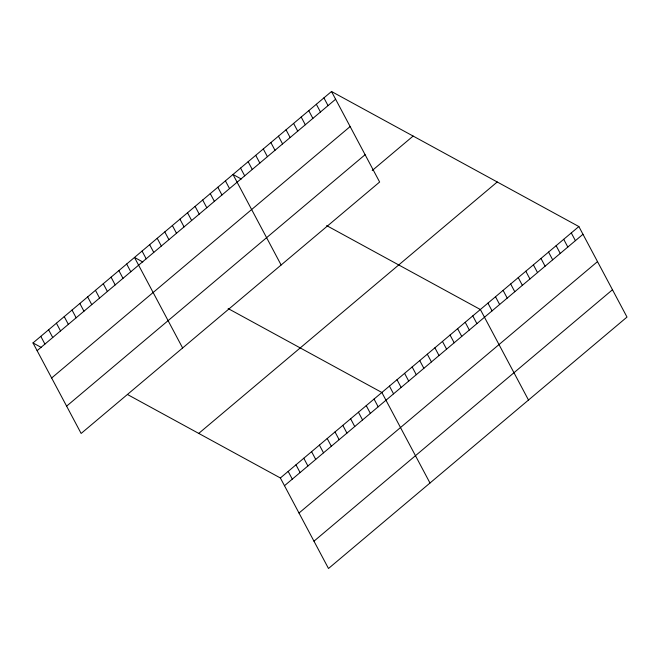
<?xml version="1.0" encoding="UTF-8"?>
<svg xmlns="http://www.w3.org/2000/svg" width="660" height="660" viewBox="0 0 660 660"><rect width="100%" height="100%" fill="white"/><g stroke="black" fill="none" stroke-linecap="round" stroke-linejoin="round"><path stroke-width="0.99" d="M331.501 91.501L379.632 182.028L81.139 433.455L33 342.928L331.501 91.501L578.861 226.545L627 317.072L328.498 568.499L280.368 477.972L127.446 394.49M37.117 350.666L335.61 99.247M51.645 377.99L350.138 126.563M66.61 406.139L365.104 154.712M372.215 170.527L413.127 136.067M198.734 433.406L497.236 181.978M280.368 477.972L578.861 226.545M284.485 485.71L582.978 234.284M299.013 513.026L597.506 261.608M313.978 541.175L612.472 289.757M241.321 179.017L232.996 174.471L281.127 264.998M326.642 225.596L480.364 309.515L528.495 400.042M142.816 261.987L134.492 257.441L182.622 347.968M228.137 308.566L381.859 392.486L429.99 483.013M33 342.928L41.332 347.474M571.288 232.93L575.404 240.669M563.714 239.308L567.823 247.054M556.132 245.693L560.249 253.432M548.559 252.071L552.676 259.817M540.977 258.456L545.094 266.195M533.404 264.841L537.52 272.58M525.822 271.219L529.939 278.965M518.248 277.604L522.365 285.343M510.667 283.981L514.784 291.728M503.093 290.367L507.21 298.105M495.511 296.752L499.628 304.491M487.938 303.13L492.055 310.876M472.783 315.892L476.899 323.639M465.209 322.278L469.326 330.016M457.627 328.663L461.744 336.402M450.054 335.041L454.171 342.787M323.92 97.886L328.036 105.625M316.346 104.263L320.463 112.01M442.472 341.426L446.589 349.165M434.899 347.812L439.015 355.55M308.764 110.649L312.881 118.387M301.191 117.035L305.308 124.773M427.317 354.189L431.434 361.936M293.609 123.412L297.726 131.158M419.743 360.575L423.86 368.313M286.036 129.797L290.152 137.536M412.162 366.952L416.278 374.698M278.454 136.174L282.571 143.921M404.588 373.337L408.705 381.076M270.88 142.56L274.997 150.298M397.015 379.723L401.123 387.461M263.299 148.945L267.415 156.684M389.433 386.1L393.55 393.847M255.725 155.323L259.842 163.069M248.152 161.708L252.26 169.447M374.047 399.061L378.163 406.799M240.57 168.094L244.687 175.832M366.242 405.636L370.359 413.374M358.438 412.211L362.554 419.95M225.415 180.856L229.532 188.595M350.625 418.786L354.742 426.525M217.841 187.234L221.958 194.981M342.82 425.362L346.937 433.108M210.26 193.619L214.376 201.358M335.016 431.937L339.133 439.684M202.686 200.005L206.803 207.743M327.212 438.512L331.328 446.259M195.104 206.382L199.221 214.129M319.399 445.087L323.515 452.834M187.531 212.767L191.648 220.506M311.594 451.663L315.711 459.409M179.949 219.145L184.066 226.891M303.79 458.238L307.906 465.985M172.375 225.53L176.492 233.269M295.977 464.813L300.094 472.56M164.802 231.916L168.91 239.654M288.173 471.397L292.289 479.135M157.22 238.293L161.337 246.04M149.647 244.678L153.763 252.417M142.065 251.064L146.182 258.802M126.679 264.016L130.795 271.763M118.874 270.592L122.991 278.338M111.07 277.167L115.186 284.914M103.265 283.742L107.382 291.489M95.453 290.317L99.569 298.064M87.648 296.893L91.765 304.639M79.843 303.476L83.96 311.215M72.031 310.051L76.147 317.79M64.226 316.627L68.343 324.365M56.422 323.202L60.538 330.94M48.617 329.777L52.734 337.516M40.804 336.352L44.921 344.091"/></g></svg>
